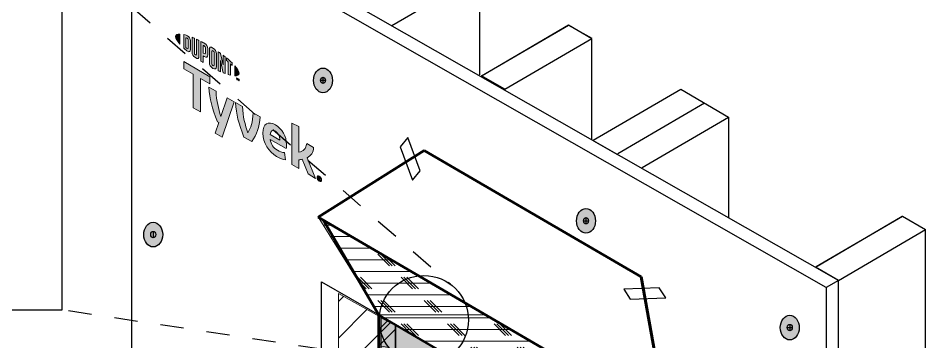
# Model space of a CAD drawing. Extents: x -1328 to 5679, y -4611 to 1603.
# Drawn here: x -857.1 to -502.8, y -1342.8 to -1217.5 of the extents above; entities that cross this region are included whole.
import ezdxf

# ---------------------------------------------------------------- set-up
doc = ezdxf.new("R2010")
doc.units = 0
doc.header["$MEASUREMENT"] = 0
for name, pattern in [('AI-Linetype-26', [27.003948, 18.002632, -9.001316]), ('AI-Linetype-27', [18.002632, 9.001316, -9.001316]), ('AI-Linetype-28', [18.002632, 9.001316, -9.001316])]:
    doc.linetypes.add(name, pattern=pattern)
for name, color, linetype, lineweight in [('.ATI-HATCH', 7, 'Continuous', 0), ('G-ANNO-TTLB', 7, 'Continuous', 0), ('Layer 12', 7, 'Continuous', 0), ('TYVEK', 7, 'Continuous', 0), ('X-REF - TRACED', 7, 'Continuous', 0)]:
    doc.layers.add(name, color=color, linetype=linetype, lineweight=lineweight)
pattern_1 = [(45, (0, 0), (-7.071067, 7.07107), [])]

# ---------------------------------------------------------------- blocks, each defined once
blk = doc.blocks.new('Block_88')
at = {"layer": 'TYVEK', "true_color": 0x003b71, "transparency": 33554687}
h = blk.add_hatch(color=156, dxfattribs=at)
h.dxf.hatch_style = 2
edge = h.paths.add_edge_path()
edge.add_ellipse((-739.21, -1241.56), major_axis=(0, 4.78), ratio=0.766948, start_angle=0, end_angle=360)
h = blk.add_hatch(color=156, dxfattribs=at)
h.dxf.hatch_style = 2
edge = h.paths.add_edge_path()
edge.add_ellipse((-637.41, -1295.98), major_axis=(0, 4.78), ratio=0.766948, start_angle=0, end_angle=360)
h = blk.add_hatch(color=156, dxfattribs=at)
h.dxf.hatch_style = 2
edge = h.paths.add_edge_path()
edge.add_ellipse((-804.92, -1301.29), major_axis=(0, 4.78), ratio=0.766948, start_angle=0, end_angle=360)
h = blk.add_hatch(color=156, dxfattribs=at)
h.dxf.hatch_style = 2
edge = h.paths.add_edge_path()
edge.add_ellipse((-558.54, -1337.32), major_axis=(0, 4.78), ratio=0.766948, start_angle=0, end_angle=360)
at = {"layer": 'TYVEK', "color": 18, "lineweight": 25, "true_color": 0x080808}
for p, q in [((-740.18, -1241.53), (-738.23, -1241.53)), ((-739.21, -1240.3), (-739.21, -1242.77)), ((-638.39, -1295.95), (-636.44, -1295.95)), ((-637.41, -1294.72), (-637.41, -1297.19)), ((-804.92, -1300.03), (-804.92, -1302.49)), ((-558.54, -1336.05), (-558.54, -1338.52))]:
    blk.add_line(p, q, dxfattribs=at)
at = {"layer": 'TYVEK', "color": 18, "lineweight": 25, "true_color": 0x000000}
blk.add_line((-559.51, -1337.29), (-557.56, -1337.29), dxfattribs=at)
at = {"layer": 'TYVEK', "color": 33, "lineweight": 25, "true_color": 0xcc9966}
blk.add_lwpolyline([(-559.05, -1332.95)], dxfattribs=at)
at = {"layer": 'TYVEK', "color": 18, "lineweight": 25, "true_color": 0x000000}
for centre, major_axis, ratio in [((-739.21, -1241.56), (0, 4.78), 0.766948), ((-637.41, -1295.98), (0, 4.78), 0.766948), ((-804.92, -1301.29), (0, 4.78), 0.766948), ((-558.54, -1337.32), (0, 4.78), 0.766948), ((-558.54, -1337.29), (0, 1.23), 0.788846)]:
    blk.add_ellipse(centre, major_axis=major_axis, ratio=ratio, dxfattribs=at)
at = {"layer": 'TYVEK', "color": 18, "lineweight": 25, "true_color": 0x080808}
for centre in [(-739.21, -1241.53), (-637.41, -1295.95), (-804.92, -1301.26)]:
    blk.add_ellipse(centre, major_axis=(0, 1.23), ratio=0.788846, dxfattribs=at)
blk = doc.blocks.new('Block_255')
at = {"layer": '.ATI-HATCH'}
for points, knots in [([(-711.11, -1336.07), (-711.11, -1336.07), (-717.31, -1332.45), (-717.31, -1332.45), (-717.31, -1332.45), (-717.31, -1332.9), (-717.31, -1332.9), (-717.31, -1332.9), (-717.31, -1332.9), (-717.31, -1332.9), (-717.31, -1332.9), (-717.31, -1336.43), (-717.31, -1336.43), (-716.78, -1340.85), (-714.55, -1344.9), (-711.11, -1347.72), (-711.11, -1347.72), (-711.11, -1336.07), (-711.11, -1336.07)], [0, 0, 0, 0, 1, 1, 1, 2, 2, 2, 3, 3, 3, 4, 4, 4, 5, 5, 5, 6, 6, 6, 6]), ([(-717.31, -1336.43), (-717.31, -1336.43), (-717.31, -1344.42), (-717.31, -1344.42), (-717.31, -1344.42), (-713.77, -1345), (-713.77, -1345), (-715.71, -1342.52), (-716.93, -1339.56), (-717.31, -1336.43)], [0, 0, 0, 0, 1, 1, 1, 2, 2, 2, 3, 3, 3, 3])]:
    blk.add_open_spline(points, degree=3, knots=knots, dxfattribs=at)
at = {"layer": '.ATI-HATCH', "color": 8, "lineweight": 0, "true_color": 0x808080}
for points in [[(-717.14, -1337.55), (-717.14, -1337.55), (-713.98, -1334.39), (-713.98, -1334.39)], [(-717.31, -1337.72), (-717.31, -1337.72), (-717.14, -1337.55), (-717.14, -1337.55)], [(-715.51, -1342.29), (-715.51, -1342.29), (-711.11, -1337.88), (-711.11, -1337.88)], [(-717.31, -1344.09), (-717.31, -1344.09), (-715.51, -1342.29), (-715.51, -1342.29)]]:
    blk.add_open_spline(points, degree=3, dxfattribs=at)
blk = doc.blocks.new('Block_265')
at = {"layer": '.ATI-HATCH'}
for points, knots in [([(-741.09, -1294.46), (-741.09, -1294.46), (-717.5, -1332.33), (-717.5, -1332.33), (-717.5, -1332.33), (-717.37, -1332.41), (-717.37, -1332.41), (-717.37, -1332.41), (-676.16, -1332.41), (-676.16, -1332.41), (-676.16, -1332.41), (-741.09, -1294.46), (-741.09, -1294.46)], [0, 0, 0, 0, 1, 1, 1, 2, 2, 2, 3, 3, 3, 4, 4, 4, 4]), ([(-676.16, -1332.41), (-676.16, -1332.41), (-716.84, -1332.41), (-716.84, -1332.41), (-716.84, -1332.41), (-716.84, -1332.72), (-716.84, -1332.72), (-716.84, -1332.72), (-635.84, -1380.19), (-635.84, -1380.19), (-635.84, -1380.19), (-635.26, -1380.19), (-635.26, -1380.19), (-635.26, -1380.19), (-607.28, -1372.67), (-607.28, -1372.67), (-607.28, -1372.67), (-676.16, -1332.41), (-676.16, -1332.41)], [0, 0, 0, 0, 1, 1, 1, 2, 2, 2, 3, 3, 3, 4, 4, 4, 5, 5, 5, 6, 6, 6, 6])]:
    blk.add_open_spline(points, degree=3, knots=knots, dxfattribs=at)
at = {"layer": '.ATI-HATCH', "color": 8, "lineweight": 0, "true_color": 0x808080}
for points in [[(-739.14, -1297.58), (-739.14, -1297.58), (-735.74, -1297.58), (-735.74, -1297.58)], [(-736.34, -1302.08), (-736.34, -1302.08), (-728.04, -1302.08), (-728.04, -1302.08)], [(-733.54, -1306.58), (-733.54, -1306.58), (-720.34, -1306.58), (-720.34, -1306.58)], [(-713.5, -1313.33), (-713.5, -1313.33), (-718, -1308.83), (-718, -1308.83)], [(-712.38, -1313.33), (-712.38, -1313.33), (-716.88, -1308.83), (-716.88, -1308.83)], [(-711.25, -1313.33), (-711.25, -1313.33), (-714.71, -1309.88), (-714.71, -1309.88)], [(-730.74, -1311.08), (-730.74, -1311.08), (-712.65, -1311.08), (-712.65, -1311.08)], [(-729.26, -1313.33), (-729.26, -1313.33), (-729.47, -1313.13), (-729.47, -1313.13)], [(-727.93, -1315.58), (-727.93, -1315.58), (-704.95, -1315.58), (-704.95, -1315.58)], [(-721.38, -1322.34), (-721.38, -1322.34), (-725.88, -1317.84), (-725.88, -1317.84)], [(-720.25, -1322.34), (-720.25, -1322.34), (-724.75, -1317.84), (-724.75, -1317.84)], [(-704.5, -1322.34), (-704.5, -1322.34), (-709, -1317.84), (-709, -1317.84)], [(-703.38, -1322.34), (-703.38, -1322.34), (-707.88, -1317.84), (-707.88, -1317.84)], [(-702.25, -1322.34), (-702.25, -1322.34), (-706.75, -1317.84), (-706.75, -1317.84)], [(-722.5, -1322.34), (-722.5, -1322.34), (-725.75, -1319.09), (-725.75, -1319.09)], [(-725.13, -1320.09), (-725.13, -1320.09), (-697.25, -1320.09), (-697.25, -1320.09)], [(-722.33, -1324.59), (-722.33, -1324.59), (-689.55, -1324.59), (-689.55, -1324.59)], [(-713.5, -1331.34), (-713.5, -1331.34), (-718, -1326.84), (-718, -1326.84)], [(-712.38, -1331.34), (-712.38, -1331.34), (-716.88, -1326.84), (-716.88, -1326.84)], [(-711.25, -1331.34), (-711.25, -1331.34), (-715.75, -1326.84), (-715.75, -1326.84)], [(-695.5, -1331.34), (-695.5, -1331.34), (-700, -1326.84), (-700, -1326.84)], [(-694.38, -1331.34), (-694.38, -1331.34), (-698.88, -1326.84), (-698.88, -1326.84)], [(-693.25, -1331.34), (-693.25, -1331.34), (-697.75, -1326.84), (-697.75, -1326.84)], [(-719.52, -1329.09), (-719.52, -1329.09), (-681.85, -1329.09), (-681.85, -1329.09)], [(-715.36, -1333.59), (-715.36, -1333.59), (-674.15, -1333.59), (-674.15, -1333.59)], [(-705.44, -1339.41), (-705.44, -1339.41), (-709, -1335.84), (-709, -1335.84)], [(-703.38, -1340.34), (-703.38, -1340.34), (-707.88, -1335.84), (-707.88, -1335.84)], [(-707.68, -1338.09), (-707.68, -1338.09), (-666.45, -1338.09), (-666.45, -1338.09)], [(-702.25, -1340.34), (-702.25, -1340.34), (-706.75, -1335.84), (-706.75, -1335.84)], [(-686.5, -1340.34), (-686.5, -1340.34), (-691, -1335.84), (-691, -1335.84)], [(-685.37, -1340.34), (-685.37, -1340.34), (-689.87, -1335.84), (-689.87, -1335.84)], [(-684.25, -1340.34), (-684.25, -1340.34), (-688.75, -1335.84), (-688.75, -1335.84)], [(-668.5, -1340.34), (-668.5, -1340.34), (-673, -1335.84), (-673, -1335.84)], [(-667.37, -1340.34), (-667.37, -1340.34), (-671.87, -1335.84), (-671.87, -1335.84)], [(-666.25, -1340.34), (-666.25, -1340.34), (-670.75, -1335.84), (-670.75, -1335.84)], [(-700, -1342.59), (-700, -1342.59), (-658.75, -1342.59), (-658.75, -1342.59)], [(-677.5, -1349.34), (-677.5, -1349.34), (-682, -1344.84), (-682, -1344.84)], [(-676.37, -1349.34), (-676.37, -1349.34), (-680.87, -1344.84), (-680.87, -1344.84)], [(-675.25, -1349.34), (-675.25, -1349.34), (-679.75, -1344.84), (-679.75, -1344.84)], [(-659.5, -1349.34), (-659.5, -1349.34), (-664, -1344.84), (-664, -1344.84)], [(-658.37, -1349.34), (-658.37, -1349.34), (-662.87, -1344.84), (-662.87, -1344.84)], [(-657.25, -1349.34), (-657.25, -1349.34), (-661.75, -1344.84), (-661.75, -1344.84)], [(-692.32, -1347.09), (-692.32, -1347.09), (-651.05, -1347.09), (-651.05, -1347.09)], [(-684.64, -1351.59), (-684.64, -1351.59), (-643.35, -1351.59), (-643.35, -1351.59)], [(-676.96, -1356.09), (-676.96, -1356.09), (-635.65, -1356.09), (-635.65, -1356.09)], [(-668.5, -1358.34), (-668.5, -1358.34), (-673, -1353.84), (-673, -1353.84)], [(-667.37, -1358.34), (-667.37, -1358.34), (-671.87, -1353.84), (-671.87, -1353.84)], [(-666.25, -1358.34), (-666.25, -1358.34), (-670.75, -1353.84), (-670.75, -1353.84)], [(-650.49, -1358.34), (-650.49, -1358.34), (-654.99, -1353.84), (-654.99, -1353.84)], [(-649.37, -1358.34), (-649.37, -1358.34), (-653.87, -1353.84), (-653.87, -1353.84)], [(-648.24, -1358.34), (-648.24, -1358.34), (-652.74, -1353.84), (-652.74, -1353.84)], [(-669.28, -1360.59), (-669.28, -1360.59), (-627.95, -1360.59), (-627.95, -1360.59)], [(-632.49, -1358.34), (-632.49, -1358.34), (-633.46, -1357.37), (-633.46, -1357.37)], [(-661.95, -1364.89), (-661.95, -1364.89), (-664, -1362.84), (-664, -1362.84)], [(-659.23, -1366.49), (-659.23, -1366.49), (-662.87, -1362.84), (-662.87, -1362.84)], [(-657.25, -1367.34), (-657.25, -1367.34), (-661.75, -1362.84), (-661.75, -1362.84)], [(-641.49, -1367.34), (-641.49, -1367.34), (-645.99, -1362.84), (-645.99, -1362.84)], [(-640.37, -1367.34), (-640.37, -1367.34), (-644.87, -1362.84), (-644.87, -1362.84)], [(-639.24, -1367.34), (-639.24, -1367.34), (-643.74, -1362.84), (-643.74, -1362.84)], [(-623.49, -1367.34), (-623.49, -1367.34), (-627.99, -1362.84), (-627.99, -1362.84)], [(-622.36, -1367.34), (-622.36, -1367.34), (-626.87, -1362.84), (-626.87, -1362.84)], [(-621.24, -1367.34), (-621.24, -1367.34), (-625.74, -1362.84), (-625.74, -1362.84)], [(-661.61, -1365.09), (-661.61, -1365.09), (-620.25, -1365.09), (-620.25, -1365.09)], [(-653.93, -1369.59), (-653.93, -1369.59), (-612.55, -1369.59), (-612.55, -1369.59)], [(-646.25, -1374.09), (-646.25, -1374.09), (-612.57, -1374.09), (-612.57, -1374.09)], [(-632.49, -1376.34), (-632.49, -1376.34), (-636.99, -1371.84), (-636.99, -1371.84)], [(-631.37, -1376.34), (-631.37, -1376.34), (-635.87, -1371.84), (-635.87, -1371.84)], [(-630.24, -1376.34), (-630.24, -1376.34), (-634.74, -1371.84), (-634.74, -1371.84)], [(-615.86, -1374.98), (-615.86, -1374.98), (-618.99, -1371.84), (-618.99, -1371.84)], [(-614.97, -1374.74), (-614.97, -1374.74), (-617.86, -1371.84), (-617.86, -1371.84)], [(-614.08, -1374.5), (-614.08, -1374.5), (-616.74, -1371.84), (-616.74, -1371.84)], [(-638.57, -1378.59), (-638.57, -1378.59), (-629.32, -1378.59), (-629.32, -1378.59)]]:
    blk.add_open_spline(points, degree=3, dxfattribs=at)
blk = doc.blocks.new('Block_506')
at = {"layer": 'X-REF - TRACED', "true_color": 0x848484, "transparency": 33554687}
h = blk.add_hatch(color=252, dxfattribs=at)
h.dxf.hatch_style = 2
edge = h.paths.add_edge_path()
edge.add_spline(control_points=[(-796.27, -1224.59), (-796.27, -1225.31), (-795.66, -1226.34), (-794.6, -1227.53), (-794.6, -1227.53), (-794.6, -1223.59), (-794.6, -1223.59), (-795.66, -1223.55), (-796.27, -1223.87), (-796.27, -1224.59)], knot_values=[0, 0, 0, 0, 1, 1, 1, 2, 2, 2, 3, 3, 3, 3], degree=3, periodic=0)
h = blk.add_hatch(color=252, dxfattribs=at)
h.dxf.hatch_style = 2
edge = h.paths.add_edge_path()
edge.add_spline(control_points=[(-791.39, -1229.02), (-791.39, -1229.32), (-791.55, -1229.33), (-791.74, -1229.22), (-791.89, -1229.13), (-792.11, -1228.94), (-792.3, -1228.77), (-792.3, -1228.77), (-792.3, -1225.01), (-792.3, -1225.01), (-792.11, -1225.06), (-791.89, -1225.13), (-791.74, -1225.21), (-791.55, -1225.32), (-791.39, -1225.51), (-791.39, -1225.82), (-791.39, -1225.82), (-791.39, -1229.02), (-791.39, -1229.02)], knot_values=[0, 0, 0, 0, 1, 1, 1, 2, 2, 2, 3, 3, 3, 4, 4, 4, 5, 5, 5, 6, 6, 6, 6], degree=3, periodic=0)
edge = h.paths.add_edge_path()
edge.add_spline(control_points=[(-791.61, -1224.3), (-791.91, -1224.13), (-792.34, -1223.98), (-793.12, -1223.8), (-793.12, -1223.8), (-793.12, -1229.03), (-793.12, -1229.03), (-792.44, -1229.66), (-791.91, -1230.1), (-791.61, -1230.28), (-790.93, -1230.67), (-790.54, -1230.41), (-790.54, -1229.64), (-790.54, -1229.64), (-790.54, -1226.17), (-790.54, -1226.17), (-790.54, -1225.4), (-790.93, -1224.69), (-791.61, -1224.3)], knot_values=[0, 0, 0, 0, 1, 1, 1, 2, 2, 2, 3, 3, 3, 4, 4, 4, 5, 5, 5, 6, 6, 6, 6], degree=3, periodic=0)
h = blk.add_hatch(color=252, dxfattribs=at)
h.dxf.hatch_style = 2
edge = h.paths.add_edge_path()
edge.add_spline(control_points=[(-788.15, -1231.5), (-788.15, -1231.8), (-788.24, -1231.94), (-788.57, -1231.71), (-788.89, -1231.47), (-788.98, -1231.27), (-788.98, -1230.91), (-788.98, -1230.91), (-788.98, -1225.22), (-788.98, -1225.22), (-789.19, -1225.13), (-789.67, -1224.93), (-789.88, -1224.84), (-789.88, -1224.84), (-789.88, -1230.59), (-789.88, -1230.59), (-789.88, -1231.51), (-789.49, -1232.09), (-788.57, -1232.74), (-787.73, -1233.34), (-787.21, -1233.15), (-787.21, -1232.13), (-787.21, -1232.13), (-787.21, -1226.06), (-787.21, -1226.06), (-787.39, -1225.97), (-787.96, -1225.69), (-788.15, -1225.6), (-788.15, -1225.6), (-788.15, -1231.5), (-788.15, -1231.5)], knot_values=[0, 0, 0, 0, 1, 1, 1, 2, 2, 2, 3, 3, 3, 4, 4, 4, 5, 5, 5, 6, 6, 6, 7, 7, 7, 8, 8, 8, 9, 9, 9, 10, 10, 10, 10], degree=3, periodic=0)
h = blk.add_hatch(color=252, dxfattribs=at)
h.dxf.hatch_style = 2
edge = h.paths.add_edge_path()
edge.add_spline(control_points=[(-784.73, -1230.98), (-784.73, -1231.31), (-784.83, -1231.41), (-785.21, -1231.2), (-785.21, -1231.2), (-785.54, -1231.01), (-785.54, -1231.01), (-785.54, -1231.01), (-785.54, -1227.99), (-785.54, -1227.99), (-785.39, -1228.06), (-785.31, -1228.11), (-785.23, -1228.16), (-784.81, -1228.39), (-784.73, -1228.62), (-784.73, -1228.96), (-784.73, -1228.96), (-784.73, -1230.98), (-784.73, -1230.98)], knot_values=[0, 0, 0, 0, 1, 1, 1, 2, 2, 2, 3, 3, 3, 4, 4, 4, 5, 5, 5, 6, 6, 6, 6], degree=3, periodic=0)
edge = h.paths.add_edge_path()
edge.add_spline(control_points=[(-785.17, -1227.12), (-785.33, -1227.02), (-785.93, -1226.71), (-786.48, -1226.43), (-786.48, -1226.43), (-786.48, -1234.08), (-786.48, -1234.08), (-786.29, -1234.2), (-785.8, -1234.51), (-785.54, -1234.67), (-785.54, -1234.67), (-785.54, -1232.07), (-785.54, -1232.07), (-785.54, -1232.07), (-785.17, -1232.28), (-785.17, -1232.28), (-784.19, -1232.85), (-783.78, -1232.58), (-783.78, -1231.6), (-783.78, -1231.6), (-783.78, -1229.35), (-783.78, -1229.35), (-783.78, -1228.4), (-784.24, -1227.66), (-785.17, -1227.12)], knot_values=[0, 0, 0, 0, 1, 1, 1, 2, 2, 2, 3, 3, 3, 4, 4, 4, 5, 5, 5, 6, 6, 6, 7, 7, 7, 8, 8, 8, 8], degree=3, periodic=0)
h = blk.add_hatch(color=252, dxfattribs=at)
h.dxf.hatch_style = 2
edge = h.paths.add_edge_path()
edge.add_spline(control_points=[(-781.38, -1235.58), (-781.38, -1235.89), (-781.47, -1235.99), (-781.8, -1235.81), (-782.14, -1235.63), (-782.23, -1235.4), (-782.23, -1235.09), (-782.23, -1235.09), (-782.23, -1230.32), (-782.23, -1230.32), (-782.23, -1230.01), (-782.14, -1229.89), (-781.8, -1230.09), (-781.47, -1230.3), (-781.38, -1230.51), (-781.38, -1230.81), (-781.38, -1230.81), (-781.38, -1235.58), (-781.38, -1235.58)], knot_values=[0, 0, 0, 0, 1, 1, 1, 2, 2, 2, 3, 3, 3, 4, 4, 4, 5, 5, 5, 6, 6, 6, 6], degree=3, periodic=0)
edge = h.paths.add_edge_path()
edge.add_spline(control_points=[(-781.8, -1229.02), (-782.67, -1228.47), (-783.18, -1228.62), (-783.18, -1229.62), (-783.18, -1229.62), (-783.18, -1234.63), (-783.18, -1234.63), (-783.18, -1235.69), (-782.72, -1236.4), (-781.8, -1236.89), (-780.9, -1237.36), (-780.43, -1237.24), (-780.43, -1236.11), (-780.43, -1236.11), (-780.43, -1231.33), (-780.43, -1231.33), (-780.43, -1230.25), (-780.85, -1229.62), (-781.8, -1229.02)], knot_values=[0, 0, 0, 0, 1, 1, 1, 2, 2, 2, 3, 3, 3, 4, 4, 4, 5, 5, 5, 6, 6, 6, 6], degree=3, periodic=0)
h = blk.add_hatch(color=252, dxfattribs=at)
h.dxf.hatch_style = 2
edge = h.paths.add_edge_path()
edge.add_spline(control_points=[(-777.83, -1235.58), (-777.83, -1235.58), (-778.87, -1231.09), (-778.87, -1231.09), (-779.15, -1230.88), (-779.49, -1230.64), (-779.76, -1230.46), (-779.76, -1230.46), (-779.76, -1237.81), (-779.76, -1237.81), (-779.57, -1237.89), (-779.1, -1238.1), (-778.85, -1238.21), (-778.85, -1238.21), (-778.93, -1233.84), (-778.93, -1233.84), (-778.93, -1233.84), (-777.83, -1238.63), (-777.83, -1238.63), (-777.59, -1238.73), (-777.25, -1238.85), (-777.03, -1238.94), (-777.03, -1238.94), (-777.03, -1232.48), (-777.03, -1232.48), (-777.26, -1232.29), (-777.69, -1231.96), (-777.89, -1231.81), (-777.89, -1231.81), (-777.83, -1235.58), (-777.83, -1235.58)], knot_values=[0, 0, 0, 0, 1, 1, 1, 2, 2, 2, 3, 3, 3, 4, 4, 4, 5, 5, 5, 6, 6, 6, 7, 7, 7, 8, 8, 8, 9, 9, 9, 10, 10, 10, 10], degree=3, periodic=0)
h = blk.add_hatch(color=252, dxfattribs=at)
h.dxf.hatch_style = 2
edge = h.paths.add_edge_path()
edge.add_spline(control_points=[(-776.56, -1233.88), (-776.33, -1234.06), (-776.1, -1234.25), (-775.88, -1234.43), (-775.88, -1234.43), (-775.88, -1239.31), (-775.88, -1239.31), (-775.67, -1239.38), (-775.29, -1239.48), (-775.04, -1239.54), (-775.04, -1239.54), (-775.04, -1235.15), (-775.04, -1235.15), (-774.79, -1235.36), (-774.56, -1235.56), (-774.35, -1235.75), (-774.35, -1235.75), (-774.35, -1234.81), (-774.35, -1234.81), (-775.02, -1234.16), (-775.73, -1233.54), (-776.56, -1232.86), (-776.56, -1232.86), (-776.56, -1233.88), (-776.56, -1233.88)], knot_values=[0, 0, 0, 0, 1, 1, 1, 2, 2, 2, 3, 3, 3, 4, 4, 4, 5, 5, 5, 6, 6, 6, 7, 7, 7, 8, 8, 8, 8], degree=3, periodic=0)
h = blk.add_hatch(color=252, dxfattribs=at)
h.dxf.hatch_style = 2
edge = h.paths.add_edge_path()
edge.add_spline(control_points=[(-771.67, -1238.79), (-771.67, -1239.52), (-772.28, -1239.84), (-773.35, -1239.8), (-773.35, -1239.8), (-773.35, -1235.86), (-773.35, -1235.86), (-772.28, -1237.05), (-771.67, -1238.08), (-771.67, -1238.79)], knot_values=[0, 0, 0, 0, 1, 1, 1, 2, 2, 2, 3, 3, 3, 3], degree=3, periodic=0)
h = blk.add_hatch(color=252, dxfattribs=at)
h.dxf.hatch_style = 2
edge = h.paths.add_edge_path()
edge.add_spline(control_points=[(-772.17, -1240.88), (-772.17, -1240.88), (-772.06, -1240.94), (-772.06, -1240.94), (-772.06, -1240.94), (-771.91, -1241.29), (-771.91, -1241.29), (-771.91, -1241.29), (-771.77, -1241.11), (-771.77, -1241.11), (-771.77, -1241.11), (-771.67, -1241.17), (-771.67, -1241.17), (-771.67, -1241.17), (-771.67, -1241.73), (-771.67, -1241.73), (-771.67, -1241.73), (-771.76, -1241.68), (-771.76, -1241.68), (-771.76, -1241.68), (-771.76, -1241.28), (-771.76, -1241.28), (-771.76, -1241.28), (-771.91, -1241.46), (-771.91, -1241.46), (-771.91, -1241.46), (-771.92, -1241.45), (-771.92, -1241.45), (-771.92, -1241.45), (-772.07, -1241.09), (-772.07, -1241.09), (-772.07, -1241.09), (-772.07, -1241.5), (-772.07, -1241.5), (-772.07, -1241.5), (-772.17, -1241.45), (-772.17, -1241.45), (-772.17, -1241.45), (-772.17, -1240.88), (-772.17, -1240.88)], knot_values=[0, 0, 0, 0, 1, 1, 1, 2, 2, 2, 3, 3, 3, 4, 4, 4, 5, 5, 5, 6, 6, 6, 7, 7, 7, 8, 8, 8, 9, 9, 9, 10, 10, 10, 11, 11, 11, 12, 12, 12, 13, 13, 13, 13], degree=3, periodic=0)
edge = h.paths.add_edge_path()
edge.add_spline(control_points=[(-772.52, -1240.77), (-772.52, -1240.77), (-772.67, -1240.68), (-772.67, -1240.68), (-772.67, -1240.68), (-772.67, -1240.58), (-772.67, -1240.58), (-772.67, -1240.58), (-772.27, -1240.82), (-772.27, -1240.82), (-772.27, -1240.82), (-772.27, -1240.92), (-772.27, -1240.92), (-772.27, -1240.92), (-772.42, -1240.83), (-772.42, -1240.83), (-772.42, -1240.83), (-772.42, -1241.3), (-772.42, -1241.3), (-772.42, -1241.3), (-772.52, -1241.24), (-772.52, -1241.24), (-772.52, -1241.24), (-772.52, -1240.77), (-772.52, -1240.77)], knot_values=[0, 0, 0, 0, 1, 1, 1, 2, 2, 2, 3, 3, 3, 4, 4, 4, 5, 5, 5, 6, 6, 6, 7, 7, 7, 8, 8, 8, 8], degree=3, periodic=0)
at = {"layer": 'X-REF - TRACED'}
for points, knots in [([(-796.27, -1224.59), (-796.27, -1225.31), (-795.66, -1226.34), (-794.6, -1227.53), (-794.6, -1227.53), (-794.6, -1223.59), (-794.6, -1223.59), (-795.66, -1223.55), (-796.27, -1223.87), (-796.27, -1224.59)], [0, 0, 0, 0, 1, 1, 1, 2, 2, 2, 3, 3, 3, 3]), ([(-791.61, -1224.3), (-791.91, -1224.13), (-792.34, -1223.98), (-793.12, -1223.8), (-793.12, -1223.8), (-793.12, -1229.03), (-793.12, -1229.03), (-792.44, -1229.66), (-791.91, -1230.1), (-791.61, -1230.28), (-790.93, -1230.67), (-790.54, -1230.41), (-790.54, -1229.64), (-790.54, -1229.64), (-790.54, -1226.17), (-790.54, -1226.17), (-790.54, -1225.4), (-790.93, -1224.69), (-791.61, -1224.3)], [0, 0, 0, 0, 1, 1, 1, 2, 2, 2, 3, 3, 3, 4, 4, 4, 5, 5, 5, 6, 6, 6, 6]), ([(-791.39, -1229.02), (-791.39, -1229.32), (-791.55, -1229.33), (-791.74, -1229.22), (-791.89, -1229.13), (-792.11, -1228.94), (-792.3, -1228.77), (-792.3, -1228.77), (-792.3, -1225.01), (-792.3, -1225.01), (-792.11, -1225.06), (-791.89, -1225.13), (-791.74, -1225.21), (-791.55, -1225.32), (-791.39, -1225.51), (-791.39, -1225.82), (-791.39, -1225.82), (-791.39, -1229.02), (-791.39, -1229.02)], [0, 0, 0, 0, 1, 1, 1, 2, 2, 2, 3, 3, 3, 4, 4, 4, 5, 5, 5, 6, 6, 6, 6]), ([(-788.15, -1231.5), (-788.15, -1231.8), (-788.24, -1231.94), (-788.57, -1231.71), (-788.89, -1231.47), (-788.98, -1231.27), (-788.98, -1230.91), (-788.98, -1230.91), (-788.98, -1225.22), (-788.98, -1225.22), (-789.19, -1225.13), (-789.67, -1224.93), (-789.88, -1224.84), (-789.88, -1224.84), (-789.88, -1230.59), (-789.88, -1230.59), (-789.88, -1231.51), (-789.49, -1232.09), (-788.57, -1232.74), (-787.73, -1233.34), (-787.21, -1233.15), (-787.21, -1232.13), (-787.21, -1232.13), (-787.21, -1226.06), (-787.21, -1226.06), (-787.39, -1225.97), (-787.96, -1225.69), (-788.15, -1225.6), (-788.15, -1225.6), (-788.15, -1231.5), (-788.15, -1231.5)], [0, 0, 0, 0, 1, 1, 1, 2, 2, 2, 3, 3, 3, 4, 4, 4, 5, 5, 5, 6, 6, 6, 7, 7, 7, 8, 8, 8, 9, 9, 9, 10, 10, 10, 10]), ([(-785.17, -1227.12), (-785.33, -1227.02), (-785.93, -1226.71), (-786.48, -1226.43), (-786.48, -1226.43), (-786.48, -1234.08), (-786.48, -1234.08), (-786.29, -1234.2), (-785.8, -1234.51), (-785.54, -1234.67), (-785.54, -1234.67), (-785.54, -1232.07), (-785.54, -1232.07), (-785.54, -1232.07), (-785.17, -1232.28), (-785.17, -1232.28), (-784.19, -1232.85), (-783.78, -1232.58), (-783.78, -1231.6), (-783.78, -1231.6), (-783.78, -1229.35), (-783.78, -1229.35), (-783.78, -1228.4), (-784.24, -1227.66), (-785.17, -1227.12)], [0, 0, 0, 0, 1, 1, 1, 2, 2, 2, 3, 3, 3, 4, 4, 4, 5, 5, 5, 6, 6, 6, 7, 7, 7, 8, 8, 8, 8]), ([(-784.73, -1230.98), (-784.73, -1231.31), (-784.83, -1231.41), (-785.21, -1231.2), (-785.21, -1231.2), (-785.54, -1231.01), (-785.54, -1231.01), (-785.54, -1231.01), (-785.54, -1227.99), (-785.54, -1227.99), (-785.39, -1228.06), (-785.31, -1228.11), (-785.23, -1228.16), (-784.81, -1228.39), (-784.73, -1228.62), (-784.73, -1228.96), (-784.73, -1228.96), (-784.73, -1230.98), (-784.73, -1230.98)], [0, 0, 0, 0, 1, 1, 1, 2, 2, 2, 3, 3, 3, 4, 4, 4, 5, 5, 5, 6, 6, 6, 6]), ([(-781.8, -1229.02), (-782.67, -1228.47), (-783.18, -1228.62), (-783.18, -1229.62), (-783.18, -1229.62), (-783.18, -1234.63), (-783.18, -1234.63), (-783.18, -1235.69), (-782.72, -1236.4), (-781.8, -1236.89), (-780.9, -1237.36), (-780.43, -1237.24), (-780.43, -1236.11), (-780.43, -1236.11), (-780.43, -1231.33), (-780.43, -1231.33), (-780.43, -1230.25), (-780.85, -1229.62), (-781.8, -1229.02)], [0, 0, 0, 0, 1, 1, 1, 2, 2, 2, 3, 3, 3, 4, 4, 4, 5, 5, 5, 6, 6, 6, 6]), ([(-781.38, -1235.58), (-781.38, -1235.89), (-781.47, -1235.99), (-781.8, -1235.81), (-782.14, -1235.63), (-782.23, -1235.4), (-782.23, -1235.09), (-782.23, -1235.09), (-782.23, -1230.32), (-782.23, -1230.32), (-782.23, -1230.01), (-782.14, -1229.89), (-781.8, -1230.09), (-781.47, -1230.3), (-781.38, -1230.51), (-781.38, -1230.81), (-781.38, -1230.81), (-781.38, -1235.58), (-781.38, -1235.58)], [0, 0, 0, 0, 1, 1, 1, 2, 2, 2, 3, 3, 3, 4, 4, 4, 5, 5, 5, 6, 6, 6, 6]), ([(-777.83, -1235.58), (-777.83, -1235.58), (-778.87, -1231.09), (-778.87, -1231.09), (-779.15, -1230.88), (-779.49, -1230.64), (-779.76, -1230.46), (-779.76, -1230.46), (-779.76, -1237.81), (-779.76, -1237.81), (-779.57, -1237.89), (-779.1, -1238.1), (-778.85, -1238.21), (-778.85, -1238.21), (-778.93, -1233.84), (-778.93, -1233.84), (-778.93, -1233.84), (-777.83, -1238.63), (-777.83, -1238.63), (-777.59, -1238.73), (-777.25, -1238.85), (-777.03, -1238.94), (-777.03, -1238.94), (-777.03, -1232.48), (-777.03, -1232.48), (-777.26, -1232.29), (-777.69, -1231.96), (-777.89, -1231.81), (-777.89, -1231.81), (-777.83, -1235.58), (-777.83, -1235.58)], [0, 0, 0, 0, 1, 1, 1, 2, 2, 2, 3, 3, 3, 4, 4, 4, 5, 5, 5, 6, 6, 6, 7, 7, 7, 8, 8, 8, 9, 9, 9, 10, 10, 10, 10]), ([(-776.56, -1233.88), (-776.33, -1234.06), (-776.1, -1234.25), (-775.88, -1234.43), (-775.88, -1234.43), (-775.88, -1239.31), (-775.88, -1239.31), (-775.67, -1239.38), (-775.29, -1239.48), (-775.04, -1239.54), (-775.04, -1239.54), (-775.04, -1235.15), (-775.04, -1235.15), (-774.79, -1235.36), (-774.56, -1235.56), (-774.35, -1235.75), (-774.35, -1235.75), (-774.35, -1234.81), (-774.35, -1234.81), (-775.02, -1234.16), (-775.73, -1233.54), (-776.56, -1232.86), (-776.56, -1232.86), (-776.56, -1233.88), (-776.56, -1233.88)], [0, 0, 0, 0, 1, 1, 1, 2, 2, 2, 3, 3, 3, 4, 4, 4, 5, 5, 5, 6, 6, 6, 7, 7, 7, 8, 8, 8, 8]), ([(-771.67, -1238.79), (-771.67, -1239.52), (-772.28, -1239.84), (-773.35, -1239.8), (-773.35, -1239.8), (-773.35, -1235.86), (-773.35, -1235.86), (-772.28, -1237.05), (-771.67, -1238.08), (-771.67, -1238.79)], [0, 0, 0, 0, 1, 1, 1, 2, 2, 2, 3, 3, 3, 3]), ([(-772.52, -1240.77), (-772.52, -1240.77), (-772.67, -1240.68), (-772.67, -1240.68), (-772.67, -1240.68), (-772.67, -1240.58), (-772.67, -1240.58), (-772.67, -1240.58), (-772.27, -1240.82), (-772.27, -1240.82), (-772.27, -1240.82), (-772.27, -1240.92), (-772.27, -1240.92), (-772.27, -1240.92), (-772.42, -1240.83), (-772.42, -1240.83), (-772.42, -1240.83), (-772.42, -1241.3), (-772.42, -1241.3), (-772.42, -1241.3), (-772.52, -1241.24), (-772.52, -1241.24), (-772.52, -1241.24), (-772.52, -1240.77), (-772.52, -1240.77)], [0, 0, 0, 0, 1, 1, 1, 2, 2, 2, 3, 3, 3, 4, 4, 4, 5, 5, 5, 6, 6, 6, 7, 7, 7, 8, 8, 8, 8]), ([(-772.17, -1240.88), (-772.17, -1240.88), (-772.06, -1240.94), (-772.06, -1240.94), (-772.06, -1240.94), (-771.91, -1241.29), (-771.91, -1241.29), (-771.91, -1241.29), (-771.77, -1241.11), (-771.77, -1241.11), (-771.77, -1241.11), (-771.67, -1241.17), (-771.67, -1241.17), (-771.67, -1241.17), (-771.67, -1241.73), (-771.67, -1241.73), (-771.67, -1241.73), (-771.76, -1241.68), (-771.76, -1241.68), (-771.76, -1241.68), (-771.76, -1241.28), (-771.76, -1241.28), (-771.76, -1241.28), (-771.91, -1241.46), (-771.91, -1241.46), (-771.91, -1241.46), (-771.92, -1241.45), (-771.92, -1241.45), (-771.92, -1241.45), (-772.07, -1241.09), (-772.07, -1241.09), (-772.07, -1241.09), (-772.07, -1241.5), (-772.07, -1241.5), (-772.07, -1241.5), (-772.17, -1241.45), (-772.17, -1241.45), (-772.17, -1241.45), (-772.17, -1240.88), (-772.17, -1240.88)], [0, 0, 0, 0, 1, 1, 1, 2, 2, 2, 3, 3, 3, 4, 4, 4, 5, 5, 5, 6, 6, 6, 7, 7, 7, 8, 8, 8, 9, 9, 9, 10, 10, 10, 11, 11, 11, 12, 12, 12, 13, 13, 13, 13])]:
    blk.add_open_spline(points, degree=3, knots=knots, dxfattribs=at)
blk = doc.blocks.new('Block_510')
at = {"layer": 'X-REF - TRACED', "true_color": 0x848484, "transparency": 33554687}
h = blk.add_hatch(color=252, dxfattribs=at)
h.dxf.hatch_style = 2
h.paths.add_polyline_path([(-783.02, -1240.12), (-793.12, -1234.29), (-793.12, -1237.03), (-789.47, -1239.14), (-789.47, -1252.13), (-786.67, -1253.75), (-786.67, -1240.76), (-783.02, -1242.86)])
h = blk.add_hatch(color=252, dxfattribs=at)
h.dxf.hatch_style = 2
edge = h.paths.add_edge_path()
edge.add_spline(control_points=[(-766.23, -1254.06), (-766.4, -1257.81), (-767.15, -1259.98), (-768.31, -1261.86), (-769.42, -1258.67), (-770.15, -1255.64), (-770.37, -1251.67), (-770.37, -1251.67), (-773.09, -1250.1), (-773.09, -1250.1), (-772.8, -1254.79), (-771.92, -1258.2), (-769.8, -1263.49), (-769.8, -1263.49), (-766.8, -1265.22), (-766.8, -1265.22), (-764.76, -1262.33), (-763.91, -1259.92), (-763.52, -1255.63), (-763.52, -1255.63), (-766.23, -1254.06), (-766.23, -1254.06)], knot_values=[0, 0, 0, 0, 1, 1, 1, 2, 2, 2, 3, 3, 3, 4, 4, 4, 5, 5, 5, 6, 6, 6, 7, 7, 7, 7], degree=3, periodic=0)
h = blk.add_hatch(color=252, dxfattribs=at)
h.dxf.hatch_style = 2
edge = h.paths.add_edge_path()
edge.add_spline(control_points=[(-759.66, -1262.51), (-759.66, -1262.51), (-755.93, -1264.66), (-755.93, -1264.66), (-755.93, -1264.66), (-755.93, -1264.39), (-755.93, -1264.39), (-755.93, -1263.13), (-756.52, -1261.87), (-757.6, -1261.25), (-758.74, -1260.59), (-759.48, -1261.08), (-759.66, -1262.51)], knot_values=[0, 0, 0, 0, 1, 1, 1, 2, 2, 2, 3, 3, 3, 4, 4, 4, 4], degree=3, periodic=0)
edge = h.paths.add_edge_path()
edge.add_spline(control_points=[(-753.71, -1272.28), (-754.58, -1272.23), (-755.85, -1271.81), (-757.15, -1271.07), (-760.3, -1269.24), (-762.46, -1265.7), (-762.46, -1261.97), (-762.46, -1258.4), (-760.48, -1257.11), (-757.6, -1258.78), (-755.03, -1260.26), (-753.34, -1263.32), (-753.34, -1266.34), (-753.34, -1267.01), (-753.38, -1267.57), (-753.42, -1268), (-753.42, -1268), (-759.62, -1264.42), (-759.62, -1264.42), (-759.36, -1266.37), (-758.44, -1267.71), (-756.87, -1268.62), (-755.91, -1269.17), (-754.99, -1269.46), (-754.15, -1269.54), (-754.15, -1269.54), (-753.71, -1272.28), (-753.71, -1272.28)], knot_values=[0, 0, 0, 0, 1, 1, 1, 2, 2, 2, 3, 3, 3, 4, 4, 4, 5, 5, 5, 6, 6, 6, 7, 7, 7, 8, 8, 8, 9, 9, 9, 9], degree=3, periodic=0)
h = blk.add_hatch(color=252, dxfattribs=at)
h.dxf.hatch_style = 2
edge = h.paths.add_edge_path()
edge.add_spline(control_points=[(-745.32, -1271.49), (-745.32, -1271.49), (-742.06, -1279.5), (-742.06, -1279.5), (-742.06, -1279.5), (-745.01, -1277.8), (-745.01, -1277.8), (-745.01, -1277.8), (-747.26, -1272.12), (-747.26, -1272.12), (-747.67, -1272.22), (-748.1, -1272.31), (-748.58, -1272.37), (-748.58, -1272.37), (-748.58, -1275.74), (-748.58, -1275.74), (-748.58, -1275.74), (-751.28, -1274.18), (-751.28, -1274.18), (-751.28, -1274.18), (-751.28, -1258.06), (-751.28, -1258.06), (-751.28, -1258.06), (-748.58, -1259.47), (-748.58, -1259.47), (-748.58, -1259.47), (-748.58, -1269.38), (-748.58, -1269.38), (-746.73, -1269.07), (-745.83, -1268.02), (-745.52, -1266.02), (-745.52, -1266.02), (-742.83, -1267.57), (-742.83, -1267.57), (-742.89, -1269.47), (-743.75, -1270.71), (-745.32, -1271.49)], knot_values=[0, 0, 0, 0, 1, 1, 1, 2, 2, 2, 3, 3, 3, 4, 4, 4, 5, 5, 5, 6, 6, 6, 7, 7, 7, 8, 8, 8, 9, 9, 9, 10, 10, 10, 11, 11, 11, 12, 12, 12, 12], degree=3, periodic=0)
at = {"layer": 'X-REF - TRACED'}
blk.add_lwpolyline([(-783.02, -1240.12), (-793.12, -1234.29), (-793.12, -1237.03), (-789.47, -1239.14), (-789.47, -1252.13), (-786.67, -1253.75), (-786.67, -1240.76), (-783.02, -1242.86)], close=True, dxfattribs=at)
for points, knots in [([(-766.23, -1254.06), (-766.4, -1257.81), (-767.15, -1259.98), (-768.31, -1261.86), (-769.42, -1258.67), (-770.15, -1255.64), (-770.37, -1251.67), (-770.37, -1251.67), (-773.09, -1250.1), (-773.09, -1250.1), (-772.8, -1254.79), (-771.92, -1258.2), (-769.8, -1263.49), (-769.8, -1263.49), (-766.8, -1265.22), (-766.8, -1265.22), (-764.76, -1262.33), (-763.91, -1259.92), (-763.52, -1255.63), (-763.52, -1255.63), (-766.23, -1254.06), (-766.23, -1254.06)], [0, 0, 0, 0, 1, 1, 1, 2, 2, 2, 3, 3, 3, 4, 4, 4, 5, 5, 5, 6, 6, 6, 7, 7, 7, 7]), ([(-753.71, -1272.28), (-754.58, -1272.23), (-755.85, -1271.81), (-757.15, -1271.07), (-760.3, -1269.24), (-762.46, -1265.7), (-762.46, -1261.97), (-762.46, -1258.4), (-760.48, -1257.11), (-757.6, -1258.78), (-755.03, -1260.26), (-753.34, -1263.32), (-753.34, -1266.34), (-753.34, -1267.01), (-753.38, -1267.57), (-753.42, -1268), (-753.42, -1268), (-759.62, -1264.42), (-759.62, -1264.42), (-759.36, -1266.37), (-758.44, -1267.71), (-756.87, -1268.62), (-755.91, -1269.17), (-754.99, -1269.46), (-754.15, -1269.54), (-754.15, -1269.54), (-753.71, -1272.28), (-753.71, -1272.28)], [0, 0, 0, 0, 1, 1, 1, 2, 2, 2, 3, 3, 3, 4, 4, 4, 5, 5, 5, 6, 6, 6, 7, 7, 7, 8, 8, 8, 9, 9, 9, 9]), ([(-759.66, -1262.51), (-759.66, -1262.51), (-755.93, -1264.66), (-755.93, -1264.66), (-755.93, -1264.66), (-755.93, -1264.39), (-755.93, -1264.39), (-755.93, -1263.13), (-756.52, -1261.87), (-757.6, -1261.25), (-758.74, -1260.59), (-759.48, -1261.08), (-759.66, -1262.51)], [0, 0, 0, 0, 1, 1, 1, 2, 2, 2, 3, 3, 3, 4, 4, 4, 4]), ([(-745.32, -1271.49), (-745.32, -1271.49), (-742.06, -1279.5), (-742.06, -1279.5), (-742.06, -1279.5), (-745.01, -1277.8), (-745.01, -1277.8), (-745.01, -1277.8), (-747.26, -1272.12), (-747.26, -1272.12), (-747.67, -1272.22), (-748.1, -1272.31), (-748.58, -1272.37), (-748.58, -1272.37), (-748.58, -1275.74), (-748.58, -1275.74), (-748.58, -1275.74), (-751.28, -1274.18), (-751.28, -1274.18), (-751.28, -1274.18), (-751.28, -1258.06), (-751.28, -1258.06), (-751.28, -1258.06), (-748.58, -1259.47), (-748.58, -1259.47), (-748.58, -1259.47), (-748.58, -1269.38), (-748.58, -1269.38), (-746.73, -1269.07), (-745.83, -1268.02), (-745.52, -1266.02), (-745.52, -1266.02), (-742.83, -1267.57), (-742.83, -1267.57), (-742.89, -1269.47), (-743.75, -1270.71), (-745.32, -1271.49)], [0, 0, 0, 0, 1, 1, 1, 2, 2, 2, 3, 3, 3, 4, 4, 4, 5, 5, 5, 6, 6, 6, 7, 7, 7, 8, 8, 8, 9, 9, 9, 10, 10, 10, 11, 11, 11, 12, 12, 12, 12])]:
    blk.add_open_spline(points, degree=3, knots=knots, dxfattribs=at)
blk = doc.blocks.new('Block_509')
at = {"layer": 'X-REF - TRACED', "true_color": 0x848484, "transparency": 33554687}
h = blk.add_hatch(color=252, dxfattribs=at)
h.dxf.hatch_style = 2
edge = h.paths.add_edge_path()
edge.add_spline(control_points=[(-776.28, -1248.26), (-776.28, -1248.26), (-778.71, -1255.51), (-778.71, -1255.51), (-779.74, -1252.48), (-780.41, -1249.54), (-780.62, -1245.75), (-780.62, -1245.75), (-783.35, -1244.18), (-783.35, -1244.18), (-783.05, -1248.87), (-782.17, -1252.28), (-780.05, -1257.57), (-780.05, -1257.57), (-779.51, -1257.89), (-779.51, -1257.89), (-779.51, -1257.89), (-780.89, -1262.03), (-780.89, -1262.03), (-780.89, -1262.03), (-778.19, -1263.59), (-778.19, -1263.59), (-778.19, -1263.59), (-773.57, -1249.82), (-773.57, -1249.82), (-773.57, -1249.82), (-776.28, -1248.26), (-776.28, -1248.26)], knot_values=[0, 0, 0, 0, 1, 1, 1, 2, 2, 2, 3, 3, 3, 4, 4, 4, 5, 5, 5, 6, 6, 6, 7, 7, 7, 8, 8, 8, 9, 9, 9, 9], degree=3, periodic=0)
at = {"layer": 'X-REF - TRACED'}
blk.add_open_spline([(-776.28, -1248.26), (-776.28, -1248.26), (-778.71, -1255.51), (-778.71, -1255.51), (-779.74, -1252.48), (-780.41, -1249.54), (-780.62, -1245.75), (-780.62, -1245.75), (-783.35, -1244.18), (-783.35, -1244.18), (-783.05, -1248.87), (-782.17, -1252.28), (-780.05, -1257.57), (-780.05, -1257.57), (-779.51, -1257.89), (-779.51, -1257.89), (-779.51, -1257.89), (-780.89, -1262.03), (-780.89, -1262.03), (-780.89, -1262.03), (-778.19, -1263.59), (-778.19, -1263.59), (-778.19, -1263.59), (-773.57, -1249.82), (-773.57, -1249.82), (-773.57, -1249.82), (-776.28, -1248.26), (-776.28, -1248.26)], degree=3, knots=[0, 0, 0, 0, 1, 1, 1, 2, 2, 2, 3, 3, 3, 4, 4, 4, 5, 5, 5, 6, 6, 6, 7, 7, 7, 8, 8, 8, 9, 9, 9, 9], dxfattribs=at)
blk.add_blockref('Block_510', (0, 0), dxfattribs=at)
blk = doc.blocks.new('Block_511')
at = {"layer": 'X-REF - TRACED', "true_color": 0x848484, "transparency": 33554687}
h = blk.add_hatch(color=252, dxfattribs=at)
h.dxf.hatch_style = 2
edge = h.paths.add_edge_path()
edge.add_spline(control_points=[(-740.77, -1279.19), (-740.77, -1279.19), (-740.77, -1279.49), (-740.77, -1279.49), (-740.77, -1279.49), (-740.65, -1279.55), (-740.65, -1279.55), (-740.54, -1279.62), (-740.49, -1279.62), (-740.49, -1279.5), (-740.49, -1279.39), (-740.54, -1279.32), (-740.65, -1279.26), (-740.65, -1279.26), (-740.77, -1279.19), (-740.77, -1279.19)], knot_values=[0, 0, 0, 0, 1, 1, 1, 2, 2, 2, 3, 3, 3, 4, 4, 4, 5, 5, 5, 5], degree=3, periodic=0)
edge = h.paths.add_edge_path()
edge.add_spline(control_points=[(-740.96, -1278.9), (-740.96, -1278.9), (-740.65, -1279.07), (-740.65, -1279.07), (-740.42, -1279.21), (-740.3, -1279.4), (-740.3, -1279.61), (-740.3, -1279.75), (-740.36, -1279.82), (-740.47, -1279.81), (-740.41, -1279.97), (-740.34, -1280.14), (-740.24, -1280.33), (-740.24, -1280.33), (-740.47, -1280.2), (-740.47, -1280.2), (-740.55, -1280.03), (-740.61, -1279.88), (-740.66, -1279.73), (-740.66, -1279.73), (-740.77, -1279.67), (-740.77, -1279.67), (-740.77, -1279.67), (-740.77, -1280.02), (-740.77, -1280.02), (-740.77, -1280.02), (-740.96, -1279.91), (-740.96, -1279.91), (-740.96, -1279.91), (-740.96, -1278.9), (-740.96, -1278.9)], knot_values=[0, 0, 0, 0, 1, 1, 1, 2, 2, 2, 3, 3, 3, 4, 4, 4, 5, 5, 5, 6, 6, 6, 7, 7, 7, 8, 8, 8, 9, 9, 9, 10, 10, 10, 10], degree=3, periodic=0)
edge = h.paths.add_edge_path()
edge.add_spline(control_points=[(-740.64, -1278.82), (-741.07, -1278.57), (-741.31, -1278.71), (-741.31, -1279.22), (-741.31, -1279.73), (-741.07, -1280.15), (-740.64, -1280.39), (-740.22, -1280.64), (-739.97, -1280.5), (-739.97, -1279.99), (-739.97, -1279.48), (-740.22, -1279.06), (-740.64, -1278.82)], knot_values=[0, 0, 0, 0, 1, 1, 1, 2, 2, 2, 3, 3, 3, 4, 4, 4, 4], degree=3, periodic=0)
edge = h.paths.add_edge_path()
edge.add_spline(control_points=[(-740.64, -1278.61), (-740.12, -1278.92), (-739.77, -1279.5), (-739.77, -1280.11), (-739.77, -1280.72), (-740.12, -1280.89), (-740.64, -1280.59), (-741.17, -1280.29), (-741.52, -1279.71), (-741.52, -1279.1), (-741.52, -1278.49), (-741.17, -1278.31), (-740.64, -1278.61)], knot_values=[0, 0, 0, 0, 1, 1, 1, 2, 2, 2, 3, 3, 3, 4, 4, 4, 4], degree=3, periodic=0)
at = {"layer": 'X-REF - TRACED'}
for points, knots in [([(-740.64, -1278.61), (-740.12, -1278.92), (-739.77, -1279.5), (-739.77, -1280.11), (-739.77, -1280.72), (-740.12, -1280.89), (-740.64, -1280.59), (-741.17, -1280.29), (-741.52, -1279.71), (-741.52, -1279.1), (-741.52, -1278.49), (-741.17, -1278.31), (-740.64, -1278.61)], [0, 0, 0, 0, 1, 1, 1, 2, 2, 2, 3, 3, 3, 4, 4, 4, 4]), ([(-740.64, -1278.82), (-741.07, -1278.57), (-741.31, -1278.71), (-741.31, -1279.22), (-741.31, -1279.73), (-741.07, -1280.15), (-740.64, -1280.39), (-740.22, -1280.64), (-739.97, -1280.5), (-739.97, -1279.99), (-739.97, -1279.48), (-740.22, -1279.06), (-740.64, -1278.82)], [0, 0, 0, 0, 1, 1, 1, 2, 2, 2, 3, 3, 3, 4, 4, 4, 4]), ([(-740.96, -1278.9), (-740.96, -1278.9), (-740.65, -1279.07), (-740.65, -1279.07), (-740.42, -1279.21), (-740.3, -1279.4), (-740.3, -1279.61), (-740.3, -1279.75), (-740.36, -1279.82), (-740.47, -1279.81), (-740.41, -1279.97), (-740.34, -1280.14), (-740.24, -1280.33), (-740.24, -1280.33), (-740.47, -1280.2), (-740.47, -1280.2), (-740.55, -1280.03), (-740.61, -1279.88), (-740.66, -1279.73), (-740.66, -1279.73), (-740.77, -1279.67), (-740.77, -1279.67), (-740.77, -1279.67), (-740.77, -1280.02), (-740.77, -1280.02), (-740.77, -1280.02), (-740.96, -1279.91), (-740.96, -1279.91), (-740.96, -1279.91), (-740.96, -1278.9), (-740.96, -1278.9)], [0, 0, 0, 0, 1, 1, 1, 2, 2, 2, 3, 3, 3, 4, 4, 4, 5, 5, 5, 6, 6, 6, 7, 7, 7, 8, 8, 8, 9, 9, 9, 10, 10, 10, 10]), ([(-740.77, -1279.19), (-740.77, -1279.19), (-740.77, -1279.49), (-740.77, -1279.49), (-740.77, -1279.49), (-740.65, -1279.55), (-740.65, -1279.55), (-740.54, -1279.62), (-740.49, -1279.62), (-740.49, -1279.5), (-740.49, -1279.39), (-740.54, -1279.32), (-740.65, -1279.26), (-740.65, -1279.26), (-740.77, -1279.19), (-740.77, -1279.19)], [0, 0, 0, 0, 1, 1, 1, 2, 2, 2, 3, 3, 3, 4, 4, 4, 5, 5, 5, 5])]:
    blk.add_open_spline(points, degree=3, knots=knots, dxfattribs=at)
blk = doc.blocks.new('Block_508')
at = {"layer": 'X-REF - TRACED'}
for name in ['Block_509', 'Block_511']:
    blk.add_blockref(name, (0, 0), dxfattribs=at)
blk = doc.blocks.new('Block_507')
at = {"layer": 'X-REF - TRACED'}
blk.add_blockref('Block_508', (0, 0), dxfattribs=at)
blk = doc.blocks.new('Block_505')
at = {"layer": 'X-REF - TRACED'}
for name in ['Block_506', 'Block_507']:
    blk.add_blockref(name, (0, 0), dxfattribs=at)

msp = doc.modelspace()

# ---------------------------------------------------------------- hatches: boundary and pattern name
at = {"layer": 'G-ANNO-TTLB', "true_color": 0xff00ff, "transparency": 33554687}
h = msp.add_hatch(color=6, dxfattribs=at)
edge = h.paths.add_edge_path()
edge.add_spline(control_points=[(1601.48, -3473.69), (1601.48, -3473.69), (-1328.04, -3473.69), (-1328.04, -3473.69), (-1328.04, -3473.69), (-1328.04, -1016.69), (-1328.04, -1016.69), (-1328.04, -1016.69), (1601.48, -1016.69), (1601.48, -1016.69), (1601.48, -1016.69), (1601.48, -3473.69), (1601.48, -3473.69)], knot_values=[0, 0, 0, 0, 1, 1, 1, 2, 2, 2, 3, 3, 3, 4, 4, 4, 4], degree=3, periodic=0)
edge = h.paths.add_edge_path()
edge.add_spline(control_points=[(-1319.04, -1025.69), (-1319.04, -1025.69), (-1319.04, -3464.69), (-1319.04, -3464.69), (-1319.04, -3464.69), (1592.48, -3464.69), (1592.48, -3464.69), (1592.48, -3464.69), (1592.48, -1025.69), (1592.48, -1025.69), (1592.48, -1025.69), (-1319.04, -1025.69), (-1319.04, -1025.69)], knot_values=[0, 0, 0, 0, 1, 1, 1, 2, 2, 2, 3, 3, 3, 4, 4, 4, 4], degree=3, periodic=0)
edge.add_line((-1319.04, -1025.69), (-1319.04, -1025.69))
at = {"layer": 'Layer 12', "true_color": 0x000000, "transparency": 33554687}
h = msp.add_hatch(dxfattribs=at)
h.set_pattern_fill('_U', color=18, scale=10, angle=45, style=2, pattern_type=0)
h.set_pattern_definition(pattern_1)
h.paths.add_polyline_path([(-717.27, -1503.94), (-733.43, -1494.85), (-733.22, -1324.13), (-717.59, -1332.88)])
at = {"layer": 'Layer 12', "true_color": 0x848484, "transparency": 33554457}
h = msp.add_hatch(color=252, dxfattribs=at)
h.dxf.hatch_style = 2
h.paths.add_polyline_path([(-684.16, -1484.83), (-684.26, -1352.23), (-717.93, -1332.53), (-717.36, -1503.49)])
at = {"layer": 'Layer 12', "true_color": 0x000000, "transparency": 33554687}
h = msp.add_hatch(dxfattribs=at)
h.set_pattern_fill('_U', color=18, scale=10, angle=45, style=2, pattern_type=0)
h.set_pattern_definition(pattern_1)
h.paths.add_polyline_path([(-711.65, -1500.25), (-716.96, -1503.36), (-716.66, -1333.59), (-711.21, -1336.54)])

# ---------------------------------------------------------------- linework, layer by layer
at = {"layer": 'G-ANNO-TTLB'}
for points in [[(1601.48, -3473.69), (1601.48, -3473.69), (-1328.04, -3473.69), (-1328.04, -3473.69), (-1328.04, -3473.69), (-1328.04, -1016.69), (-1328.04, -1016.69), (-1328.04, -1016.69), (1601.48, -1016.69), (1601.48, -1016.69), (1601.48, -1016.69), (1601.48, -3473.69), (1601.48, -3473.69)], [(-1319.04, -1025.69), (-1319.04, -1025.69), (-1319.04, -3464.69), (-1319.04, -3464.69), (-1319.04, -3464.69), (1592.48, -3464.69), (1592.48, -3464.69), (1592.48, -3464.69), (1592.48, -1025.69), (1592.48, -1025.69), (1592.48, -1025.69), (-1319.04, -1025.69), (-1319.04, -1025.69)]]:
    msp.add_open_spline(points, degree=3, knots=[0, 0, 0, 0, 1, 1, 1, 2, 2, 2, 3, 3, 3, 4, 4, 4, 4], dxfattribs=at)
at = {"layer": 'Layer 12'}
for points in [[(-717.27, -1503.94), (-733.43, -1494.85), (-733.22, -1324.13), (-717.59, -1332.88)], [(-684.16, -1484.83), (-684.26, -1352.23), (-717.93, -1332.53), (-717.36, -1503.49)], [(-711.65, -1500.25), (-716.96, -1503.36), (-716.66, -1333.59), (-711.21, -1336.54)]]:
    msp.add_lwpolyline(points, close=True, dxfattribs=at)
at = {"layer": 'TYVEK', "color": 2, "lineweight": 25, "true_color": 0xffff00}
for p, q in [((-539.63, -1319.01), (-808.46, -1165.5)), ((-813.27, -1168.29), (-813.27, -1466.25)), ((-544.44, -1321.79), (-813.27, -1168.29)), ((-539.63, -1413.53), (-539.63, -1319.01)), ((-544.44, -1321.79), (-544.44, -1408.24))]:
    msp.add_line(p, q, dxfattribs=at)
at = {"layer": 'TYVEK', "color": 18, "lineweight": 25, "true_color": 0x000000}
for p, q in [((-813.32, -1168.17), (-813.32, -1590.4)), ((-544.44, -1321.79), (-813.27, -1168.29)), ((-544.44, -1321.79), (-544.44, -1746.22)), ((-717.31, -1504.06), (-717.31, -1332.45)), ((-717.31, -1332.45), (-634.72, -1380.85)), ((-634.72, -1380.68), (-717.31, -1332.45))]:
    msp.add_line(p, q, dxfattribs=at)
at = {"layer": 'TYVEK', "color": 18, "linetype": 'AI-Linetype-28', "lineweight": 25, "true_color": 0x000000}
msp.add_line((-840.13, -1189.73), (-689.87, -1320.4), dxfattribs=at)
at = {"layer": 'TYVEK', "color": 33, "lineweight": 25, "true_color": 0xcc9966}
for p, q in [((-712.5, -1220.3), (-678.58, -1200.43)), ((-678.58, -1200.45), (-678.58, -1239.37)), ((-677.54, -1239.66), (-644.13, -1220.09)), ((-644.13, -1220.09), (-635.15, -1225.27)), ((-668.8, -1244.97), (-635.15, -1225.27)), ((-635.17, -1264.48), (-635.17, -1225.4)), ((-634.64, -1264.76), (-600.7, -1244.89)), ((-600.7, -1244.89), (-582.24, -1255.74)), ((-625.1, -1269.91), (-591.55, -1250.27)), ((-615.65, -1275.31), (-582.24, -1255.74)), ((-582.24, -1255.75), (-582.24, -1294.68)), ((-548.37, -1313.7), (-514.96, -1294.13)), ((-514.96, -1294.13), (-505.98, -1299.32)), ((-539.63, -1319.01), (-505.98, -1299.32)), ((-506, -1723.87), (-506, -1299.44))]:
    msp.add_line(p, q, dxfattribs=at)
at = {"layer": 'TYVEK', "color": 252, "linetype": 'AI-Linetype-26', "lineweight": 25, "true_color": 0x848484}
msp.add_line((-634.46, -1265.01), (-625.25, -1270.29), dxfattribs=at)
at = {"layer": 'TYVEK', "color": 18, "lineweight": 60, "true_color": 0x000000}
for p, q in [((-741.04, -1294.49), (-700.02, -1268.73)), ((-700.02, -1268.73), (-615.99, -1317.71)), ((-606.17, -1373.24), (-741.04, -1294.49)), ((-717.31, -1332.9), (-739.1, -1295.62)), ((-606.17, -1373.24), (-615.99, -1317.71))]:
    msp.add_line(p, q, dxfattribs=at)
at = {"layer": 'TYVEK', "color": 4, "lineweight": 25, "true_color": 0x00ffff}
for p, q in [((-739.8, -1506.46), (-739.8, -1319.55)), ((-739.8, -1319.55), (-717.31, -1332.45)), ((-717.31, -1332.9), (-717.31, -1503.86)), ((-711.11, -1336.07), (-711.11, -1499.91))]:
    msp.add_line(p, q, dxfattribs=at)
at = {"layer": 'TYVEK', "color": 165, "lineweight": 25, "true_color": 0x4c5f99}
msp.add_line((-539.63, -1319.01), (-544.44, -1321.8), dxfattribs=at)
at = {"layer": 'TYVEK', "color": 18, "linetype": 'AI-Linetype-27', "lineweight": 25, "true_color": 0x000000}
msp.add_line((-704.2, -1351.08), (-840.13, -1330.49), dxfattribs=at)
at = {"layer": 'TYVEK', "color": 18, "lineweight": 25, "true_color": 0x000000}
msp.add_lwpolyline([(-998.29, -1330.49), (-840.13, -1330.49), (-840.13, -1189.73), (-1096.4, -1189.73), (-1096.76, -1330.49), (-998.29, -1330.49)], dxfattribs=at)
at = {"layer": 'TYVEK', "color": 33, "lineweight": 25, "true_color": 0xcc9966}
for points in [[(-668.8, -1244.97), (-677.8, -1239.81), (-644.14, -1220.1), (-635.14, -1225.26)], [(-539.63, -1319.01), (-548.63, -1313.85), (-514.97, -1294.14), (-505.97, -1299.31)]]:
    msp.add_lwpolyline(points, dxfattribs=at)
at = {"layer": 'TYVEK', "color": 2, "lineweight": 25, "true_color": 0xffff00}
for points in [[(-701.59, -1276.58), (-706.43, -1263.7), (-709.39, -1267.29), (-704.56, -1280.17)], [(-609.03, -1321.88), (-622.78, -1322.41), (-620.31, -1326.36), (-606.56, -1325.83)]]:
    msp.add_lwpolyline(points, close=True, dxfattribs=at)
at = {"layer": 'TYVEK', "color": 18, "lineweight": 25, "true_color": 0x000000}
msp.add_circle((-700.18, -1334.37), 17.25, dxfattribs=at)

# ---------------------------------------------------------------- block references
at = {"layer": '.ATI-HATCH'}
for name in ['Block_265', 'Block_255']:
    msp.add_blockref(name, (0, 0), dxfattribs=at)
at = {"layer": 'TYVEK'}
msp.add_blockref('Block_88', (0, 0), dxfattribs=at)
at = {"layer": 'X-REF - TRACED'}
msp.add_blockref('Block_505', (0, 0), dxfattribs=at)

doc.saveas('drawing.dxf')
